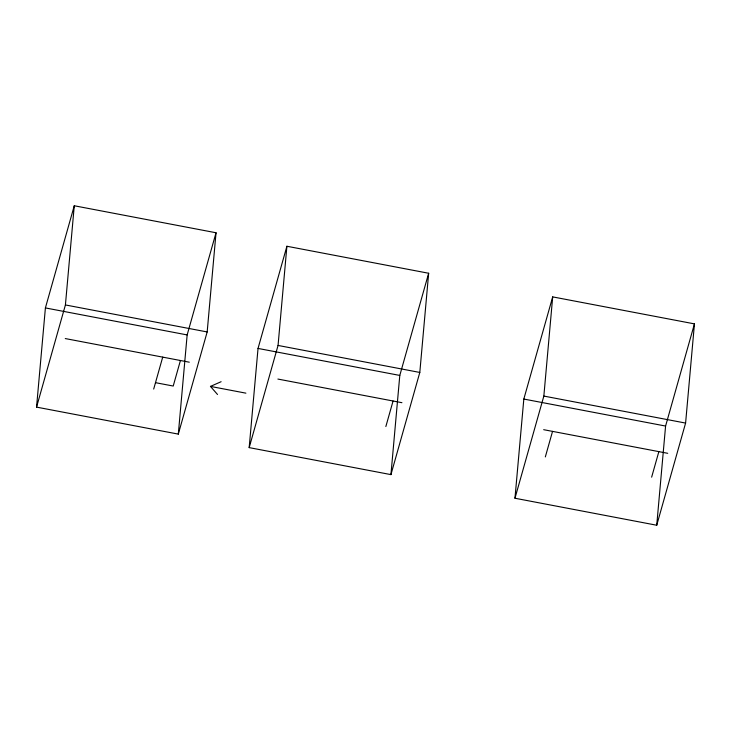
<?xml version="1.0" encoding="UTF-8"?>
<svg xmlns="http://www.w3.org/2000/svg" width="731" height="731" viewBox="0 0 731 731"><rect width="100%" height="100%" fill="white"/><g stroke="black" fill="none" stroke-linecap="round" stroke-linejoin="round"><path stroke-width="1.1" d="M36.55 407.121L45.404 307.925L74.27 205.758L216.029 232.76L207.175 331.947L178.309 434.113L36.55 407.121L65.415 304.946L74.27 205.758M178.309 434.113L187.154 334.926L216.029 232.76M249.18 447.619L258.034 348.431L286.899 246.256L428.658 273.257L419.804 372.445L390.939 474.62L249.18 447.619L278.054 345.443L286.899 246.256M390.939 474.62L399.793 375.432L428.658 273.257M514.971 498.24L523.825 399.053L552.691 296.887L694.45 323.879L685.596 423.075L656.73 525.242L514.971 498.24L543.846 396.074L552.691 296.887M656.73 525.242L665.585 426.054L694.45 323.879M153.693 389.056L162.711 357.121M180.429 360.502L173.22 386.041L155.493 382.669M385.849 426.538L393.068 400.999M545.326 456.921L552.545 431.372M651.641 477.169L658.859 451.621M217.518 394.484L210.455 386.407L221.118 381.71M65.415 304.946L207.175 331.947M278.054 345.443L419.804 372.445M543.846 396.074L685.596 423.075M45.404 307.925L187.154 334.926M258.034 348.431L399.793 375.432M523.825 399.053L665.585 426.054M65.26 338.563L189.292 362.192M277.89 379.06L401.922 402.69M543.681 429.691L667.714 453.311M210.455 386.407L245.899 393.159"/></g></svg>
